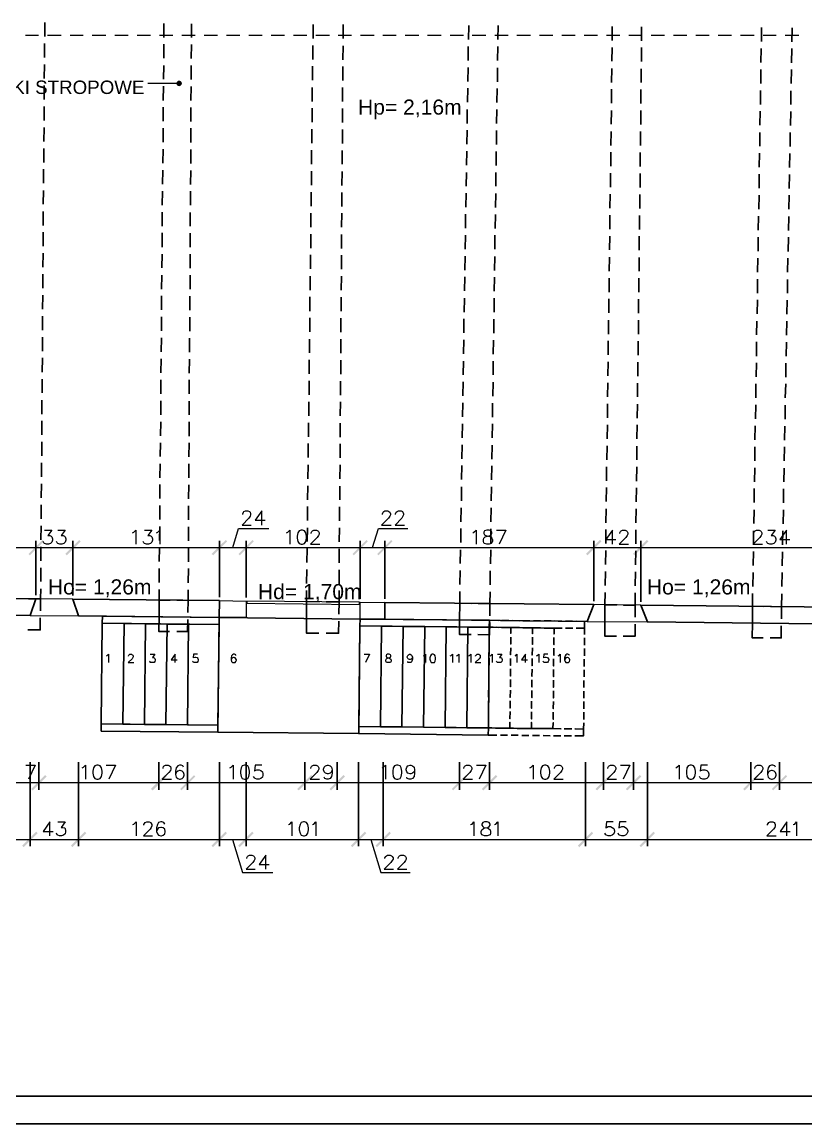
# Model space of a CAD drawing. Header units: millimetres. Extents: x 0 to 673989, y 0 to 383369.
# Drawn here: x 575 to 1277, y 0 to 985 of the extents above; entities that cross this region are included whole.
import ezdxf

# ---------------------------------------------------------------- set-up
doc = ezdxf.new("R2010")
doc.units = ezdxf.units.MM
doc.header["$LTSCALE"] = 500
for name, color, linetype in [('PDF _A_ARA_wyposazenie_opis', 7, 'Continuous'), ('PDF _A_BUD_balkon', 7, 'Continuous'), ('PDF _A_BUD_DESKI NIEWIDOCZNE', 7, 'Continuous'), ('PDF _A_BUD_drzwi', 7, 'Continuous'), ('PDF _A_BUD_slusarka', 7, 'Continuous'), ('PDF _A_BUD_ściany 1', 7, 'Continuous'), ('PDF _A_opis', 7, 'Continuous'), ('PDF _wymiary', 7, 'Continuous'), ('Tekst', 1, 'Continuous')]:
    doc.layers.add(name, color=color, linetype=linetype)
doc.layers.add('tabelka', color=3, linetype='Continuous', lineweight=15)
doc.styles.add('PDF Arial', font='arial.ttf')

msp = doc.modelspace()

# ---------------------------------------------------------------- linework, layer by layer
at = {"layer": 'PDF _A_ARA_wyposazenie_opis', "lineweight": 20}
for points in [[(590.14, 973.27), (578.29, 973.27)], [(610.25, 973.27), (598.19, 973.27)], [(630.15, 973.27), (618.3, 973.27)], [(650.26, 973.27), (638.19, 973.27)], [(670.16, 973.27), (658.3, 973.27)], [(690.27, 973.27), (678.2, 973.27)], [(710.16, 973.27), (698.31, 973.27)], [(730.27, 973.27), (718.21, 973.27)], [(750.17, 973.27), (738.31, 973.27)], [(770.28, 973.27), (758.21, 973.27)], [(790.17, 973.27), (778.32, 973.27)], [(810.28, 973.27), (798.22, 973.27)], [(830.18, 973.27), (818.33, 973.27)], [(850.29, 973.27), (838.22, 973.27)], [(870.19, 973.27), (858.12, 973.27)], [(890.3, 973.27), (878.23, 973.27)], [(910.19, 973.27), (898.13, 973.27)], [(930.3, 973.27), (918.24, 973.27)], [(950.2, 973.27), (938.13, 973.27)], [(970.31, 973.27), (958.24, 973.27)], [(990.21, 973.27), (978.14, 973.27)], [(1010.31, 973.27), (998.25, 973.27)], [(1030.21, 973.27), (1018.15, 973.27)], [(1050.32, 973.27), (1038.26, 973.27)], [(1070.22, 973.27), (1058.15, 973.27)], [(1090.33, 973.27), (1078.26, 973.27)], [(1110.22, 973.27), (1098.16, 973.27)], [(1130.12, 973.27), (1118.27, 973.27)], [(1150.23, 973.27), (1138.16, 973.27)], [(1170.13, 973.27), (1158.27, 973.27)], [(1190.24, 973.27), (1178.17, 973.27)], [(1210.13, 973.27), (1198.28, 973.27)], [(1230.24, 973.27), (1218.18, 973.27)], [(1250.14, 973.27), (1238.29, 973.27)], [(1270.25, 973.27), (1258.18, 973.27)]]:
    msp.add_lwpolyline(points, dxfattribs=at)
at = {"layer": 'PDF _A_BUD_balkon', "lineweight": 25}
for points in [[(647.3, 454.04), (647.08, 447.69), (751.65, 446.63), (751.65, 452.98)], [(666.56, 447.48), (647.08, 447.69), (646.24, 357.73), (665.5, 357.52)], [(685.82, 447.26), (666.56, 447.48), (665.5, 357.52), (684.76, 357.3)], [(705.08, 447.05), (685.82, 447.26), (684.76, 357.3), (704.02, 357.09)], [(724.34, 446.84), (705.08, 447.05), (704.02, 357.09), (723.5, 356.88)], [(751.65, 446.63), (724.34, 446.84), (723.5, 356.88), (750.59, 356.67)], [(877.81, 451.5), (751.65, 452.98), (750.59, 350.32), (876.54, 349.05), (877.6, 445.36)], [(896.86, 445.15), (877.6, 445.36), (876.75, 355.4), (896.01, 355.19)], [(877.81, 451.5), (877.6, 445.36), (993.38, 444.09), (993.59, 450.44)], [(916.33, 444.94), (896.86, 445.15), (896.01, 355.19), (915.27, 354.98)], [(935.59, 444.72), (916.33, 444.94), (915.27, 354.98), (934.54, 354.76)], [(954.86, 444.51), (935.59, 444.72), (934.54, 354.76), (953.8, 354.55)], [(974.12, 444.3), (954.86, 444.51), (953.8, 354.55), (973.27, 354.34)], [(1012.64, 435.41), (1012.64, 429.06)], [(1031.9, 435.2), (1031.9, 428.85)], [(1051.17, 434.99), (1051.17, 428.64)], [(1012.64, 425.89), (1012.43, 419.54)], [(1031.9, 425.67), (1031.69, 419.32)], [(1051.17, 425.46), (1051.17, 419.11)], [(1012.43, 416.36), (1012.43, 410.01)], [(1031.69, 416.15), (1031.69, 409.8)], [(1050.96, 415.94), (1050.96, 409.59)], [(1012.43, 406.84), (1012.22, 400.48)], [(1031.69, 406.62), (1031.48, 400.27)], [(1050.96, 406.41), (1050.96, 400.06)], [(1012.22, 397.31), (1012.22, 390.96)], [(1031.48, 397.1), (1031.48, 390.75)], [(1050.74, 396.89), (1050.74, 390.54)], [(1012.22, 387.78), (1012.01, 381.43)], [(1031.48, 387.57), (1031.48, 381.22)], [(1050.74, 387.36), (1050.74, 381.01)], [(1012.01, 378.26), (1012.01, 371.91)], [(1031.27, 378.05), (1031.27, 371.7)], [(1050.74, 377.84), (1050.53, 371.49)], [(1012.01, 368.73), (1011.8, 362.38)], [(1031.27, 368.52), (1031.27, 362.17)], [(1050.53, 368.31), (1050.53, 361.96)], [(646.24, 357.73), (646.24, 351.38), (750.59, 350.32), (750.59, 356.67)], [(876.75, 355.4), (876.54, 349.05), (992.32, 347.78), (992.53, 354.13)]]:
    msp.add_lwpolyline(points, close=True, dxfattribs=at)
for points in [[(996.77, 444.09), (993.38, 444.09), (974.12, 444.3), (973.27, 354.34), (992.53, 354.13), (993.38, 444.09), (993.38, 438.8)], [(1001.21, 443.88), (993.38, 444.09), (993.59, 450.44), (1001.21, 450.23)], [(1006.29, 443.88), (999.94, 444.09)], [(1004.39, 450.23), (1010.74, 450.23)], [(1010.74, 443.88), (1004.39, 443.88)], [(1016.03, 443.88), (1012.64, 443.88), (1012.64, 438.59), (1012.64, 443.88), (1009.47, 443.88)], [(1013.91, 450.23), (1020.26, 450.02)], [(1020.26, 443.88), (1013.91, 443.88)], [(1025.55, 443.67), (1019.2, 443.88)], [(1023.44, 450.02), (1029.79, 450.02)], [(1029.79, 443.67), (1023.44, 443.67)], [(1035.29, 443.67), (1032.12, 443.67), (1031.9, 438.37), (1032.12, 443.67), (1028.73, 443.67)], [(1032.96, 450.02), (1039.31, 449.8)], [(1039.31, 443.67), (1032.96, 443.67)], [(1044.82, 443.45), (1038.47, 443.67)], [(1042.49, 449.8), (1048.84, 449.8)], [(1048.84, 443.45), (1042.49, 443.45)], [(1058.58, 443.45), (1051.38, 443.45), (1051.38, 438.16), (1051.38, 443.45), (1047.99, 443.45)], [(1052.01, 449.8), (1058.36, 449.59)], [(1058.36, 443.45), (1052.01, 443.45)], [(1061.54, 449.59), (1067.89, 449.59)], [(1071.06, 449.59), (1078.68, 449.38), (1078.68, 443.24), (1071.06, 443.24)], [(993.38, 435.62), (993.38, 429.27)], [(1067.89, 443.24), (1061.54, 443.24)], [(1068.1, 443.24), (1061.75, 443.24)], [(1078.68, 437.74), (1078.68, 443.24), (1078.26, 443.24), (1071.28, 443.24)], [(1078.47, 428.21), (1078.47, 434.56)], [(993.17, 426.1), (993.17, 419.75)], [(1078.47, 418.69), (1078.47, 425.04)], [(993.17, 416.57), (993.17, 410.22)], [(1078.26, 409.16), (1078.26, 415.51)], [(992.96, 407.05), (992.96, 400.7)], [(1078.26, 399.85), (1078.26, 406.2)], [(992.96, 397.52), (992.96, 391.17)], [(1078.05, 390.32), (1078.05, 396.67)], [(992.75, 388), (992.75, 381.65)], [(1078.05, 380.8), (1078.05, 387.15)], [(992.75, 378.47), (992.75, 372.12)], [(1077.84, 371.27), (1077.84, 377.62)], [(992.75, 368.95), (992.53, 362.6)], [(1077.84, 361.75), (1077.84, 368.1)], [(992.53, 359.42), (992.53, 354.13), (995.71, 354.13)], [(1008.41, 353.92), (1011.8, 353.92), (1011.8, 359.21), (1011.8, 353.92), (1015.18, 353.92)], [(1027.88, 353.71), (1031.06, 353.71), (1031.06, 359), (1031.06, 353.71), (1034.44, 353.71)], [(1047.15, 353.49), (1050.32, 353.49), (1050.53, 358.79), (1050.32, 353.49), (1057.73, 353.28)], [(1070.43, 353.28), (1077.63, 353.07), (1077.84, 358.57)], [(1000.15, 347.78), (992.32, 347.78), (992.53, 354.13), (1000.15, 353.92)], [(998.88, 353.92), (1005.23, 353.92)], [(1003.33, 353.92), (1009.68, 353.92)], [(1009.68, 347.57), (1003.33, 347.57)], [(1012.85, 353.92), (1019.2, 353.71)], [(1019.2, 347.57), (1012.85, 347.57)], [(1018.36, 353.71), (1024.71, 353.71)], [(1022.38, 353.71), (1028.73, 353.71)], [(1028.73, 347.36), (1022.38, 347.36)], [(1031.9, 353.71), (1038.26, 353.49)], [(1038.26, 347.36), (1031.9, 347.36)], [(1037.62, 353.49), (1043.97, 353.49)], [(1041.43, 353.49), (1047.78, 353.49)], [(1047.78, 347.14), (1041.43, 347.36)], [(1050.96, 353.49), (1057.31, 353.28)], [(1057.31, 347.14), (1050.96, 347.14)], [(1060.48, 353.28), (1066.83, 353.28)], [(1066.83, 346.93), (1060.48, 347.14)], [(1060.9, 353.28), (1067.25, 353.28)], [(1070.01, 353.28), (1077.63, 353.07), (1077.63, 346.93), (1070.01, 346.93)]]:
    msp.add_lwpolyline(points, dxfattribs=at)
at = {"layer": 'PDF _A_BUD_DESKI NIEWIDOCZNE', "lineweight": 25}
for points in [[(595.65, 972.42), (595.65, 984.91)], [(702.33, 984.07), (702.33, 971.58)], [(726.88, 971.37), (726.88, 983.86)], [(835.68, 983.22), (835.68, 970.73)], [(862.57, 970.52), (862.57, 983.01)], [(974.96, 982.16), (974.75, 969.67)], [(1001, 969.67), (1001.21, 982.16)], [(1103.45, 981.32), (1103.24, 968.83)], [(1129.7, 968.61), (1129.7, 981.1)], [(1237.02, 980.47), (1236.8, 967.98)], [(1264.11, 967.77), (1264.32, 980.26)], [(595.44, 953.59), (595.44, 966.07)], [(702.12, 965.44), (702.12, 952.95)], [(726.67, 952.74), (726.88, 965.23)], [(835.47, 964.38), (835.47, 951.89)], [(862.35, 951.68), (862.57, 964.17)], [(974.54, 963.53), (974.54, 951.05)], [(1000.79, 950.83), (1001, 963.32)], [(1103.24, 962.69), (1103.03, 950.2)], [(1129.49, 949.99), (1129.49, 962.48)], [(1236.59, 961.63), (1236.38, 949.14)], [(1263.69, 948.93), (1264.11, 961.63)], [(595.22, 934.75), (595.44, 947.24)], [(702.12, 946.6), (701.91, 934.11)], [(726.67, 933.9), (726.67, 946.39)], [(835.26, 945.75), (835.26, 933.27)], [(862.35, 933.05), (862.35, 945.54)], [(974.33, 944.7), (974.12, 932.21)], [(1000.58, 932), (1000.58, 944.48)], [(1103.03, 943.85), (1102.82, 931.36)], [(1129.27, 931.15), (1129.27, 943.64)], [(1236.38, 943), (1236.17, 930.51)], [(1263.47, 930.3), (1263.69, 942.79)], [(595.22, 916.12), (595.22, 928.61)], [(701.91, 927.97), (701.7, 915.27)], [(726.46, 915.27), (726.67, 927.76)], [(835.05, 926.92), (835.05, 914.43)], [(862.14, 914.21), (862.14, 926.7)], [(974.12, 926.07), (973.91, 913.58)], [(1000.15, 913.37), (1000.37, 925.86)], [(1102.82, 925.22), (1102.6, 912.73)], [(1129.06, 912.52), (1129.06, 925.01)], [(1235.96, 924.16), (1235.96, 911.67)], [(1263.05, 911.46), (1263.26, 923.95)], [(595.01, 897.28), (595.01, 909.77)], [(701.7, 909.13), (701.7, 896.65)], [(726.46, 896.43), (726.46, 908.92)], [(834.84, 908.29), (834.84, 895.8)], [(861.93, 895.59), (862.14, 908.08)], [(973.69, 907.23), (973.48, 894.74)], [(999.94, 894.53), (1000.15, 907.02)], [(1102.6, 906.38), (1102.39, 893.89)], [(1128.85, 893.68), (1128.85, 906.17)], [(1235.75, 905.54), (1235.53, 893.05)], [(1262.84, 892.84), (1263.05, 905.32)], [(594.8, 878.65), (595.01, 891.14)], [(701.48, 890.3), (701.48, 877.81)], [(726.25, 877.6), (726.46, 890.3)], [(834.63, 889.45), (834.63, 876.96)], [(861.93, 876.75), (861.93, 889.24)], [(973.48, 888.6), (973.27, 876.11)], [(999.73, 875.9), (999.94, 888.39)], [(1102.39, 887.54), (1102.18, 875.06)], [(1128.64, 875.06), (1128.64, 887.54)], [(1235.53, 886.7), (1235.32, 874.21)], [(1262.42, 874), (1262.63, 886.49)], [(594.8, 859.81), (594.8, 872.3)], [(701.48, 871.67), (701.27, 859.18)], [(726.25, 858.97), (726.25, 871.46)], [(834.41, 870.82), (834.41, 858.12)], [(861.72, 858.12), (861.72, 870.61)], [(973.27, 869.76), (973.06, 857.27)], [(999.52, 857.06), (999.52, 869.55)], [(1101.97, 868.92), (1101.97, 856.43)], [(1128.43, 856.22), (1128.43, 868.71)], [(1235.11, 868.07), (1234.9, 855.58)], [(1261.99, 855.37), (1262.2, 867.86)], [(594.59, 841.19), (594.59, 853.68)], [(701.27, 852.83), (701.06, 840.34)], [(726.04, 840.13), (726.25, 852.62)], [(834.2, 851.98), (834.2, 839.49)], [(861.51, 839.28), (861.72, 851.77)], [(972.85, 850.92), (972.64, 838.44)], [(999.1, 838.44), (999.31, 850.92)], [(1101.76, 850.08), (1101.76, 837.59)], [(1128.22, 837.38), (1128.22, 849.87)], [(1234.9, 849.23), (1234.69, 836.74)], [(1261.78, 836.53), (1261.99, 849.02)], [(594.38, 822.35), (594.59, 834.84)], [(701.06, 834.2), (700.85, 821.71)], [(726.04, 821.5), (726.04, 833.99)], [(833.99, 833.14), (833.99, 820.66)], [(861.51, 820.44), (861.51, 832.93)], [(972.64, 832.3), (972.42, 819.81)], [(998.88, 819.6), (999.1, 832.09)], [(1101.55, 831.45), (1101.33, 818.96)], [(1128, 818.75), (1128, 831.24)], [(1234.69, 830.39), (1234.48, 817.9)], [(1261.36, 817.9), (1261.57, 830.39)], [(594.38, 803.51), (594.38, 816)], [(700.85, 815.36), (700.85, 802.87)], [(725.83, 802.66), (725.83, 815.15)], [(833.78, 814.52), (833.78, 802.03)], [(861.3, 801.82), (861.51, 814.31)], [(972.21, 813.46), (972, 800.97)], [(998.67, 800.76), (998.88, 813.25)], [(1101.33, 812.61), (1101.12, 800.12)], [(1127.79, 799.91), (1127.79, 812.4)], [(1234.26, 811.77), (1234.05, 799.28)], [(1260.93, 799.06), (1261.36, 811.55)], [(594.17, 784.88), (594.38, 797.37)], [(700.64, 796.74), (700.64, 784.04)], [(725.83, 784.04), (725.83, 796.52)], [(833.57, 795.68), (833.57, 783.19)], [(861.08, 782.98), (861.3, 795.47)], [(972, 794.83), (971.79, 782.34)], [(998.46, 782.13), (998.46, 794.62)], [(1101.12, 793.98), (1100.91, 781.5)], [(1127.58, 781.28), (1127.58, 793.77)], [(1234.05, 792.93), (1233.84, 780.44)], [(1260.72, 780.23), (1260.93, 792.93)], [(593.95, 766.04), (594.17, 778.53)], [(700.64, 777.9), (700.43, 765.41)], [(725.61, 765.2), (725.61, 777.69)], [(833.36, 777.05), (833.36, 764.56)], [(861.08, 764.35), (861.08, 776.84)], [(971.79, 775.99), (971.58, 763.5)], [(998.04, 763.29), (998.25, 775.78)], [(1100.91, 775.15), (1100.7, 762.66)], [(1127.37, 762.45), (1127.37, 774.93)], [(1233.63, 774.3), (1233.42, 761.81)], [(1260.3, 761.6), (1260.51, 774.09)], [(593.95, 747.42), (593.95, 759.91)], [(700.43, 759.06), (700.21, 746.57)], [(725.61, 746.36), (725.61, 759.06)], [(833.14, 758.21), (833.14, 745.72)], [(860.87, 745.51), (861.08, 758)], [(971.37, 757.37), (971.15, 744.88)], [(997.83, 744.66), (998.04, 757.15)], [(1100.7, 756.31), (1100.49, 743.82)], [(1127.16, 743.82), (1127.16, 756.31)], [(1233.42, 755.46), (1233.21, 742.97)], [(1260.09, 742.76), (1260.3, 755.25)], [(593.74, 728.58), (593.95, 741.07)], [(700.21, 740.43), (700.21, 727.94)], [(725.4, 727.73), (725.4, 740.22)], [(832.93, 739.58), (832.93, 726.88)], [(860.87, 726.88), (860.87, 739.37)], [(971.15, 738.53), (970.94, 726.04)], [(997.61, 725.83), (997.83, 738.31)], [(1100.28, 737.68), (1100.28, 725.19)], [(1126.95, 724.98), (1126.95, 737.47)], [(1233.21, 736.83), (1232.99, 724.34)], [(1259.66, 724.13), (1259.88, 736.62)], [(593.74, 709.95), (593.74, 722.44)], [(700, 721.59), (700, 709.1)], [(725.4, 708.89), (725.4, 721.38)], [(832.72, 720.75), (832.72, 708.26)], [(860.66, 708.05), (860.66, 720.53)], [(970.73, 719.9), (970.73, 707.41)], [(997.4, 707.2), (997.4, 719.69)], [(1100.06, 718.84), (1100.06, 706.35)], [(1126.73, 706.14), (1126.73, 718.63)], [(1232.78, 717.99), (1232.57, 705.51)], [(1259.24, 705.29), (1259.45, 717.78)], [(593.53, 691.11), (593.53, 703.6)], [(700, 702.97), (699.79, 690.48)], [(725.19, 690.27), (725.19, 702.75)], [(832.51, 701.91), (832.51, 689.42)], [(860.45, 689.21), (860.66, 701.7)], [(970.52, 701.06), (970.31, 688.57)], [(996.98, 688.36), (997.19, 700.85)], [(1099.85, 700.21), (1099.64, 687.72)], [(1126.52, 687.51), (1126.52, 700)], [(1232.57, 699.37), (1232.36, 686.67)], [(1259.03, 686.67), (1259.24, 699.16)], [(593.32, 672.27), (593.53, 684.97)], [(699.79, 684.13), (699.58, 671.64)], [(724.98, 671.43), (725.19, 683.91)], [(832.3, 683.28), (832.3, 670.79)], [(860.45, 670.58), (860.45, 683.07)], [(970.31, 682.22), (970.1, 669.73)], [(996.77, 669.73), (996.98, 682.22)], [(1099.64, 681.37), (1099.43, 668.89)], [(1126.31, 668.67), (1126.31, 681.16)], [(1232.36, 680.53), (1232.15, 668.04)], [(1258.61, 667.83), (1258.82, 680.32)], [(593.32, 653.65), (593.32, 666.13)], [(699.58, 665.5), (699.58, 652.8)], [(724.98, 652.8), (724.98, 665.29)], [(832.09, 664.44), (832.09, 651.95)], [(860.24, 651.74), (860.24, 664.23)], [(969.88, 663.59), (969.67, 651.11)], [(996.56, 650.89), (996.77, 663.38)], [(1099.43, 662.75), (1099.22, 650.26)], [(1125.89, 650.05), (1126.1, 662.54)], [(1231.94, 661.69), (1231.72, 649.2)], [(1258.18, 649.2), (1258.61, 661.69)], [(593.11, 634.81), (593.11, 647.3)], [(699.37, 646.66), (699.37, 634.17)], [(724.77, 633.96), (724.98, 646.45)], [(831.87, 645.81), (831.87, 633.33)], [(860.03, 633.11), (860.24, 645.6)], [(969.67, 644.76), (969.46, 632.27)], [(996.13, 632.05), (996.34, 644.54)], [(1099.22, 643.91), (1099.01, 631.42)], [(1125.68, 631.21), (1125.89, 643.7)], [(1231.72, 643.06), (1231.51, 630.57)], [(1257.97, 630.36), (1258.18, 642.85)], [(592.9, 616.18), (593.11, 628.67)], [(699.37, 627.82), (699.16, 615.33)], [(724.77, 615.12), (724.77, 627.82)], [(831.66, 626.97), (831.66, 614.49)], [(860.03, 614.27), (860.03, 626.76)], [(969.46, 626.13), (969.25, 613.64)], [(995.92, 613.43), (996.13, 625.92)], [(1099.01, 625.28), (1098.79, 612.58)], [(1125.46, 612.58), (1125.68, 625.07)], [(1231.3, 624.22), (1231.09, 611.73)], [(1257.55, 611.52), (1257.76, 624.01)], [(592.9, 597.34), (592.9, 609.83)], [(699.16, 609.19), (698.94, 596.71)], [(724.56, 596.49), (724.77, 608.98)], [(831.45, 608.35), (831.45, 595.86)], [(859.81, 595.65), (859.81, 608.14)], [(969.04, 607.29), (968.83, 594.8)], [(995.71, 594.59), (995.92, 607.08)], [(1098.79, 606.44), (1098.58, 593.95)], [(1125.25, 593.74), (1125.46, 606.23)], [(1231.09, 605.6), (1230.88, 593.11)], [(1257.34, 592.9), (1257.55, 605.38)], [(592.68, 578.71), (592.68, 591.2)], [(698.94, 590.36), (698.73, 577.87)], [(724.56, 577.66), (724.56, 590.14)], [(831.24, 589.51), (831.03, 577.02)], [(859.6, 576.81), (859.81, 589.3)], [(968.83, 588.66), (968.61, 576.17)], [(995.5, 575.96), (995.71, 588.45)], [(1098.37, 587.6), (1098.37, 575.11)], [(1125.04, 574.9), (1125.25, 587.6)], [(1230.88, 586.76), (1230.67, 574.27)], [(1256.91, 574.06), (1257.12, 586.55)], [(592.47, 559.87), (592.68, 572.36)], [(698.73, 571.73), (698.73, 559.24)], [(724.34, 559.03), (724.56, 571.52)], [(831.03, 570.67), (830.82, 558.18)], [(859.6, 557.97), (859.6, 570.46)], [(968.4, 569.82), (968.4, 557.33)], [(995.07, 557.12), (995.29, 569.61)], [(1098.16, 568.98), (1097.95, 556.49)], [(1124.83, 556.28), (1125.04, 568.76)], [(1230.45, 568.13), (1230.24, 555.64)], [(1256.49, 555.43), (1256.7, 567.92)], [(592.47, 541.04), (592.47, 553.74)], [(698.52, 552.89), (698.52, 540.4)], [(724.34, 540.19), (724.34, 552.68)], [(830.82, 552.04), (830.6, 539.55)], [(859.39, 539.34), (859.39, 551.83)], [(968.19, 550.98), (967.98, 538.5)], [(994.86, 538.5), (995.07, 550.98)], [(1097.95, 550.14), (1097.74, 537.65)], [(1124.62, 537.44), (1124.83, 549.93)], [(1230.24, 549.29), (1230.03, 536.8)], [(1256.28, 536.59), (1256.49, 549.08)], [(592.26, 522.41), (592.47, 534.9)], [(698.52, 534.26), (698.31, 521.77)], [(724.13, 521.56), (724.34, 534.05)], [(830.6, 533.2), (830.39, 520.72)], [(859.18, 520.5), (859.39, 532.99)], [(967.98, 532.36), (967.77, 519.87)], [(994.65, 519.66), (994.86, 532.15)], [(1097.74, 531.51), (1097.52, 519.02)], [(1124.41, 518.81), (1124.62, 531.3)], [(1229.82, 530.45), (1229.82, 517.96)], [(1255.85, 517.96), (1256.07, 530.45)], [(592.05, 503.57), (592.26, 516.06)], [(698.31, 515.42), (698.1, 502.93)], [(724.13, 502.72), (724.13, 515.21)], [(830.39, 514.58), (830.18, 502.09)], [(859.18, 501.88), (859.18, 514.36)], [(967.56, 513.52), (967.34, 501.03)], [(994.44, 500.82), (994.65, 513.31)], [(1097.52, 512.67), (1097.31, 500.18)], [(1124.19, 499.97), (1124.41, 512.46)], [(1229.61, 511.82), (1229.4, 499.34)], [(1255.43, 499.12), (1255.85, 511.61)], [(592.05, 484.94), (592.05, 497.43)], [(698.1, 496.58), (698.1, 484.1)], [(723.92, 483.88), (724.13, 496.58)], [(830.18, 495.74), (829.97, 483.25)], [(858.97, 483.04), (859.18, 495.53)], [(967.34, 494.89), (967.13, 482.4)], [(994.02, 482.19), (994.23, 494.68)], [(1097.31, 494.04), (1097.1, 481.56)], [(1123.98, 481.34), (1124.19, 493.83)], [(1229.4, 492.99), (1229.18, 480.5)], [(1255.22, 480.5), (1255.43, 492.99)], [(591.84, 458.69), (591.84, 469.7), (581.04, 469.7), (591.84, 469.7), (592.05, 478.59)], [(697.89, 477.96), (697.89, 468.43), (707.83, 468.43), (697.89, 468.43), (697.89, 453.61), (697.67, 440.49), (707.41, 440.49)], [(723.71, 457.42), (723.92, 468.22), (713.97, 468.43), (723.92, 468.22), (723.92, 477.75)], [(829.97, 477.11), (829.97, 467.16), (841.19, 466.95), (829.97, 467.16), (829.76, 452.13), (829.76, 439.01), (840.98, 439.01)], [(858.76, 455.94), (858.97, 466.74), (847.54, 466.95), (858.97, 466.74), (858.97, 476.9)], [(967.13, 476.05), (966.92, 465.68), (977.29, 465.47), (966.92, 465.68), (966.71, 450.65), (966.71, 437.74), (977.08, 437.53)], [(993.8, 454.46), (993.8, 465.26), (983.43, 465.47), (993.8, 465.26), (994.02, 475.84)], [(1097.1, 475.21), (1096.89, 464.2), (1107.26, 464.2), (1096.89, 464.2), (1096.68, 449.17), (1096.68, 436.26), (1107.05, 436.05)], [(1123.77, 453.19), (1123.77, 463.99), (1113.4, 463.99), (1123.77, 463.99), (1123.98, 474.99)], [(1228.97, 474.36), (1228.76, 462.93), (1238.71, 462.72), (1228.76, 462.93), (1228.76, 447.9), (1228.55, 434.78), (1238.5, 434.78)], [(1254.8, 451.71), (1254.8, 462.51), (1245.06, 462.72), (1254.8, 462.51), (1255.01, 474.15)], [(580.62, 441.76), (591.63, 441.76), (591.63, 452.56)], [(713.76, 440.28), (723.5, 440.28), (723.71, 451.07)], [(847.33, 439.01), (858.54, 438.8), (858.76, 449.59)], [(983.22, 437.53), (993.59, 437.32), (993.8, 448.32)], [(1113.19, 436.05), (1123.77, 436.05), (1123.77, 446.84)], [(1244.64, 434.78), (1254.58, 434.56), (1254.58, 445.36)]]:
    msp.add_lwpolyline(points, dxfattribs=at)
at = {"layer": 'PDF _A_BUD_drzwi', "lineweight": 20}
for points in [[(751.86, 468.01), (775.78, 467.59), (775.78, 452.77), (751.65, 452.98)], [(776.42, 465.68), (877.38, 464.62), (877.38, 466.53), (776.42, 467.59)], [(877.81, 466.53), (899.82, 466.32), (899.82, 451.29), (877.81, 451.5)]]:
    msp.add_lwpolyline(points, close=True, dxfattribs=at)
at = {"layer": 'PDF _A_BUD_slusarka', "lineweight": 20}
for points in [[(587.82, 469.7), (582.52, 454.67), (625.92, 454.25), (620.84, 469.28)], [(1086.94, 464.41), (1080.8, 449.38), (1134.78, 448.96), (1128.85, 463.99)]]:
    msp.add_lwpolyline(points, close=True, dxfattribs=at)
at = {"layer": 'PDF _A_BUD_ściany 1', "lineweight": 30}
for points in [[(1364.44, 446.42), (1362.54, 446.42), (1134.78, 448.96), (1128.85, 463.99), (1362.75, 461.45), (1376.08, 1185.16), (469.07, 1187.91), (463.14, 832.93), (448.32, 847.96), (454.46, 1202.94), (456.37, 1202.94)], [(443.45, 456.15), (441.55, 456.15), (447.48, 796.52), (462.72, 810.92), (456.79, 471.18), (587.82, 469.7), (582.52, 454.67), (456.58, 456.15), (454.67, 456.15)]]:
    msp.add_lwpolyline(points, dxfattribs=at)
for points in [[(620.84, 469.28), (625.92, 454.25), (751.65, 452.98), (751.86, 468.01)], [(899.82, 466.32), (899.82, 451.29), (1080.8, 449.38), (1086.94, 464.41)]]:
    msp.add_lwpolyline(points, close=True, dxfattribs=at)
at = {"layer": 'PDF _A_opis', "lineweight": 9}
msp.add_lwpolyline([(713.34, 930.51), (710.8, 930.51), (701.91, 930.51), (687.94, 930.51)], dxfattribs=at)
at = {"layer": 'PDF _A_opis', "lineweight": 25, "transparency": 33554559}
for points in [[(715.88, 930.51), (713.76, 931.78), (713.34, 930.51)], [(713.34, 930.51), (713.76, 929.24), (715.88, 930.51)], [(714.61, 932.63), (715.88, 930.51), (713.76, 931.78)], [(713.76, 929.24), (715.88, 930.51), (714.61, 928.4)], [(715.88, 933.05), (714.61, 932.63), (715.88, 930.51)], [(715.88, 930.51), (714.61, 928.4), (715.88, 927.97)], [(715.88, 930.51), (717.15, 932.63), (715.88, 933.05)], [(717.99, 931.78), (715.88, 930.51), (717.15, 932.63)], [(718.42, 930.51), (717.99, 931.78), (715.88, 930.51)], [(715.88, 927.97), (717.15, 928.4), (715.88, 930.51)], [(717.15, 928.4), (715.88, 930.51), (717.99, 929.24)], [(715.88, 930.51), (717.99, 929.24), (718.42, 930.51)]]:
    msp.add_solid(points, dxfattribs=at)
at = {"layer": 'PDF _wymiary', "lineweight": 18}
for points in [[(772.82, 545.06), (772.82, 545.69), (773.45, 546.96), (773.88, 547.6), (775.15, 548.23), (777.47, 548.23), (778.74, 547.6), (779.38, 546.96), (779.8, 545.69), (779.8, 544.63), (779.38, 543.36), (778.11, 541.67), (772.18, 535.53), (780.44, 535.53)], [(789.96, 535.53), (789.96, 548.23), (784.04, 539.77), (792.93, 539.77)], [(897.7, 545.06), (897.7, 545.69), (898.34, 546.96), (898.97, 547.6), (900.03, 548.23), (902.57, 548.23), (903.63, 547.6), (904.27, 546.96), (904.9, 545.69), (904.9, 544.63), (904.27, 543.36), (903.21, 541.67), (897.07, 535.53), (905.54, 535.53)], [(909.56, 545.06), (909.56, 545.69), (910.19, 546.96), (910.83, 547.6), (912.1, 548.23), (914.43, 548.23), (915.7, 547.6), (916.12, 546.96), (916.75, 545.69), (916.75, 544.63), (916.12, 543.36), (915.06, 541.67), (909.13, 535.53), (917.39, 535.53)], [(763.93, 515.42), (769.01, 532.57), (796.1, 532.57)], [(888.81, 515.42), (894.11, 532.57), (920.57, 532.57)], [(595.44, 530.88), (602, 530.88), (598.4, 526.22), (600.3, 526.22), (601.36, 525.58), (602, 524.95), (602.63, 523.26), (602.63, 521.99), (602, 520.29), (600.73, 519.02), (599.03, 518.39), (597.34, 518.39), (595.44, 519.02), (594.8, 519.66), (594.38, 520.93)], [(607.29, 530.88), (613.85, 530.88), (610.25, 526.22), (612.16, 526.22), (613.22, 525.58), (613.85, 524.95), (614.49, 523.26), (614.49, 521.99), (613.85, 520.29), (612.79, 519.02), (610.89, 518.39), (609.19, 518.39), (607.29, 519.02), (606.87, 519.66), (606.23, 520.93)], [(674.18, 528.55), (675.45, 529.18), (677.14, 530.88), (677.14, 518.39)], [(684.97, 530.88), (691.54, 530.88), (687.94, 526.22), (689.63, 526.22), (690.9, 525.58), (691.54, 524.95), (691.96, 523.26), (691.96, 521.99), (691.54, 520.29), (690.27, 519.02), (688.57, 518.39), (686.67, 518.39), (684.97, 519.02), (684.34, 519.66), (683.7, 520.93)], [(695.56, 528.55), (696.83, 529.18), (698.52, 530.88), (698.52, 518.39)], [(811.98, 528.55), (813.25, 529.18), (814.94, 530.88), (814.94, 518.39)], [(833.99, 527.91), (833.99, 528.55), (834.63, 529.82), (835.26, 530.45), (836.32, 530.88), (838.86, 530.88), (839.92, 530.45), (840.55, 529.82), (841.19, 528.55), (841.19, 527.28), (840.55, 526.22), (839.28, 524.31), (833.36, 518.39), (841.82, 518.39)], [(978.56, 528.55), (979.62, 529.18), (981.53, 530.88), (981.53, 518.39)], [(999.94, 530.88), (1008.2, 530.88), (1002.27, 518.39)], [(1103.66, 518.39), (1103.66, 530.88), (1097.74, 522.62), (1106.63, 522.62)], [(1110.22, 527.91), (1110.22, 528.55), (1110.86, 529.82), (1111.49, 530.45), (1112.55, 530.88), (1115.09, 530.88), (1116.15, 530.45), (1116.79, 529.82), (1117.42, 528.55), (1117.42, 527.28), (1116.79, 526.22), (1115.52, 524.31), (1109.59, 518.39), (1118.06, 518.39)], [(1230.03, 527.91), (1230.03, 528.55), (1230.67, 529.82), (1231.3, 530.45), (1232.57, 530.88), (1234.9, 530.88), (1235.96, 530.45), (1236.59, 529.82), (1237.23, 528.55), (1237.23, 527.28), (1236.59, 526.22), (1235.53, 524.31), (1229.4, 518.39), (1237.86, 518.39)], [(1242.52, 530.88), (1249.08, 530.88), (1245.48, 526.22), (1247.39, 526.22), (1248.45, 525.58), (1249.08, 524.95), (1249.72, 523.26), (1249.72, 521.99), (1249.08, 520.29), (1248.02, 519.02), (1246.12, 518.39), (1244.42, 518.39), (1242.52, 519.02), (1241.88, 519.66), (1241.46, 520.93)], [(1259.24, 518.39), (1259.24, 530.88), (1253.31, 522.62), (1262.2, 522.62)], [(456.79, 515.42), (587.82, 515.42), (620.84, 515.42), (751.86, 515.42), (775.78, 515.42), (877.81, 515.42), (899.82, 515.42), (1086.94, 515.42), (1128.85, 515.42), (1362.75, 515.42)], [(650.89, 418.48), (651.53, 418.9), (652.59, 419.96), (652.59, 412.55)], [(670.58, 418.27), (670.58, 418.48), (670.79, 419.32), (671.21, 419.54), (671.85, 419.96), (673.33, 419.96), (673.97, 419.54), (674.39, 419.32), (674.81, 418.48), (674.81, 417.84), (674.39, 417.21), (673.75, 415.94), (670.16, 412.55), (675.24, 412.55)], [(690.05, 419.96), (694.08, 419.96), (691.96, 417.21), (693.02, 417.21), (693.65, 416.78), (694.08, 416.36), (694.5, 415.3), (694.5, 414.67), (694.08, 413.61), (693.44, 412.76), (692.38, 412.55), (691.32, 412.55), (690.05, 412.76), (689.84, 413.19), (689.42, 413.82)], [(712.28, 412.55), (712.28, 419.96), (708.68, 414.88), (714.18, 414.88)], [(732.39, 419.96), (728.79, 419.96), (728.37, 416.78), (728.79, 417.21), (729.85, 417.42), (730.91, 417.42), (731.96, 417.21), (732.6, 416.36), (733.02, 415.3), (733.02, 414.67), (732.6, 413.61), (731.96, 412.76), (730.91, 412.55), (729.85, 412.55), (728.79, 412.76), (728.37, 413.19), (727.94, 413.82)], [(766.68, 418.9), (766.47, 419.54), (765.41, 419.96), (764.56, 419.96), (763.5, 419.54), (762.87, 418.48), (762.45, 416.78), (762.45, 414.88), (762.87, 413.61), (763.5, 412.76), (764.56, 412.55), (764.99, 412.55), (766.04, 412.76), (766.68, 413.61), (767.1, 414.67), (767.1, 414.88), (766.68, 415.94), (766.04, 416.78), (764.99, 417.21), (764.56, 417.21), (763.5, 416.78), (762.87, 415.94), (762.45, 414.88)], [(881.41, 419.96), (886.27, 419.96), (882.68, 412.55)], [(924.59, 417.42), (924.16, 416.36), (923.53, 415.73), (922.47, 415.3), (922.05, 415.3), (920.99, 415.73), (920.35, 416.36), (919.93, 417.42), (919.93, 417.84), (920.35, 418.9), (920.99, 419.54), (922.05, 419.96), (922.47, 419.96), (923.53, 419.54), (924.16, 418.9), (924.59, 417.42), (924.59, 415.73), (924.16, 413.82), (923.53, 412.76), (922.47, 412.55), (921.62, 412.55), (920.57, 412.76), (920.35, 413.61)], [(934.54, 418.48), (935.38, 418.9), (936.44, 419.96), (936.44, 412.55)], [(958.45, 418.48), (959.3, 418.9), (960.36, 419.96), (960.36, 412.55)], [(964.17, 418.48), (965.02, 418.9), (966.07, 419.96), (966.07, 412.55)], [(974.96, 418.48), (975.81, 418.9), (976.87, 419.96), (976.87, 412.55)], [(981.1, 418.27), (981.1, 418.48), (981.53, 419.32), (981.95, 419.54), (982.59, 419.96), (984.07, 419.96), (984.7, 419.54), (985.13, 419.32), (985.34, 418.48), (985.34, 417.84), (985.13, 417.21), (984.28, 415.94), (980.68, 412.55), (985.76, 412.55)], [(994.23, 418.48), (994.86, 418.9), (995.92, 419.96), (995.92, 412.55)], [(1000.58, 419.96), (1004.6, 419.96), (1002.48, 417.21), (1003.54, 417.21), (1004.18, 416.78), (1004.6, 416.36), (1004.81, 415.3), (1004.81, 414.67), (1004.6, 413.61), (1003.75, 412.76), (1002.69, 412.55), (1001.64, 412.55), (1000.58, 412.76), (1000.15, 413.19), (999.94, 413.82)], [(1016.45, 418.48), (1017.09, 418.9), (1018.15, 419.96), (1018.15, 412.55)], [(1025.77, 412.55), (1025.77, 419.96), (1022.17, 414.88), (1027.46, 414.88)], [(1035.72, 418.48), (1036.35, 418.9), (1037.62, 419.96), (1037.62, 412.55)], [(1045.66, 419.96), (1042.07, 419.96), (1041.85, 416.78), (1042.07, 417.21), (1043.34, 417.42), (1044.39, 417.42), (1045.45, 417.21), (1046.09, 416.36), (1046.51, 415.3), (1046.51, 414.67), (1046.09, 413.61), (1045.45, 412.76), (1044.39, 412.55), (1043.34, 412.55), (1042.07, 412.76), (1041.85, 413.19), (1041.43, 413.82)], [(1054.98, 418.48), (1055.82, 418.9), (1056.88, 419.96), (1056.88, 412.55)], [(1065.14, 418.9), (1064.71, 419.54), (1063.66, 419.96), (1062.81, 419.96), (1061.75, 419.54), (1061.12, 418.48), (1060.69, 416.78), (1060.69, 414.88), (1061.12, 413.61), (1061.75, 412.76), (1062.81, 412.55), (1063.23, 412.55), (1064.29, 412.76), (1065.14, 413.61), (1065.35, 414.67), (1065.35, 414.88), (1065.14, 415.94), (1064.29, 416.78), (1063.23, 417.21), (1062.81, 417.21), (1061.75, 416.78), (1061.12, 415.94), (1060.69, 414.88)], [(578.71, 320.9), (587.18, 320.9), (581.04, 308.41)], [(629.09, 318.36), (630.36, 318.99), (632.05, 320.9), (632.05, 308.41)], [(650.68, 320.9), (658.94, 320.9), (653.01, 308.41)], [(701.48, 317.93), (701.48, 318.36), (701.91, 319.63), (702.54, 320.26), (703.81, 320.9), (706.14, 320.9), (707.41, 320.26), (708.05, 319.63), (708.47, 318.36), (708.47, 317.3), (708.05, 316.03), (706.78, 314.33), (700.85, 308.41), (709.1, 308.41)], [(719.9, 318.99), (719.26, 320.26), (717.57, 320.9), (716.3, 320.9), (714.61, 320.26), (713.34, 318.36), (712.7, 315.39), (712.7, 312.43), (713.34, 310.1), (714.61, 308.83), (716.3, 308.41), (716.94, 308.41), (718.63, 308.83), (719.9, 310.1), (720.53, 311.79), (720.53, 312.43), (719.9, 314.33), (718.63, 315.39), (716.94, 316.03), (716.3, 316.03), (714.61, 315.39), (713.34, 314.33), (712.7, 312.43)], [(761.18, 318.36), (762.45, 318.99), (764.14, 320.9), (764.14, 308.41)], [(789.75, 320.9), (783.82, 320.9), (783.19, 315.39), (783.82, 316.03), (785.52, 316.66), (787.42, 316.66), (789.12, 316.03), (790.39, 314.97), (790.81, 313.06), (790.81, 311.79), (790.39, 310.1), (789.12, 308.83), (787.42, 308.41), (785.52, 308.41), (783.82, 308.83), (783.19, 309.47), (782.55, 310.74)], [(833.78, 317.93), (833.78, 318.36), (834.2, 319.63), (834.84, 320.26), (836.11, 320.9), (838.44, 320.9), (839.71, 320.26), (840.34, 319.63), (840.76, 318.36), (840.76, 317.3), (840.34, 316.03), (839.07, 314.33), (833.14, 308.41), (841.4, 308.41)], [(852.83, 316.66), (852.19, 314.97), (850.92, 313.7), (849.23, 313.06), (848.6, 313.06), (846.69, 313.7), (845.63, 314.97), (845, 316.66), (845, 317.3), (845.63, 318.99), (846.69, 320.26), (848.6, 320.9), (849.23, 320.9), (850.92, 320.26), (852.19, 318.99), (852.83, 316.66), (852.83, 313.7), (852.19, 310.74), (850.92, 308.83), (849.23, 308.41), (847.96, 308.41), (846.27, 308.83), (845.63, 310.1)], [(897.49, 318.36), (898.55, 318.99), (900.46, 320.9), (900.46, 308.41)], [(926.49, 316.66), (926.07, 314.97), (924.8, 313.7), (923.11, 313.06), (922.47, 313.06), (920.57, 313.7), (919.51, 314.97), (918.87, 316.66), (918.87, 317.3), (919.51, 318.99), (920.57, 320.26), (922.47, 320.9), (923.11, 320.9), (924.8, 320.26), (926.07, 318.99), (926.49, 316.66), (926.49, 313.7), (926.07, 310.74), (924.8, 308.83), (923.11, 308.41), (921.84, 308.41), (919.93, 308.83), (919.51, 310.1)], [(970.52, 317.93), (970.52, 318.36), (971.15, 319.63), (971.79, 320.26), (973.06, 320.9), (975.39, 320.9), (976.66, 320.26), (977.08, 319.63), (977.72, 318.36), (977.72, 317.3), (977.08, 316.03), (976.02, 314.33), (970.1, 308.41), (978.35, 308.41)], [(981.95, 320.9), (990.21, 320.9), (984.28, 308.41)], [(1029.58, 318.36), (1030.85, 318.99), (1032.75, 320.9), (1032.75, 308.41)], [(1051.8, 317.93), (1051.8, 318.36), (1052.23, 319.63), (1052.86, 320.26), (1054.13, 320.9), (1056.46, 320.9), (1057.73, 320.26), (1058.15, 319.63), (1058.79, 318.36), (1058.79, 317.3), (1058.15, 316.03), (1057.09, 314.33), (1051.17, 308.41), (1059.42, 308.41)], [(1099.43, 317.93), (1099.43, 318.36), (1100.06, 319.63), (1100.7, 320.26), (1101.76, 320.9), (1104.3, 320.9), (1105.36, 320.26), (1105.99, 319.63), (1106.63, 318.36), (1106.63, 317.3), (1105.99, 316.03), (1104.72, 314.33), (1098.79, 308.41), (1107.26, 308.41)], [(1110.86, 320.9), (1119.11, 320.9), (1113.19, 308.41)], [(1160.18, 318.36), (1161.24, 318.99), (1163.14, 320.9), (1163.14, 308.41)], [(1188.75, 320.9), (1182.62, 320.9), (1182.19, 315.39), (1182.62, 316.03), (1184.52, 316.66), (1186.21, 316.66), (1188.12, 316.03), (1189.18, 314.97), (1189.81, 313.06), (1189.81, 311.79), (1189.18, 310.1), (1188.12, 308.83), (1186.21, 308.41), (1184.52, 308.41), (1182.62, 308.83), (1182.19, 309.47), (1181.56, 310.74)], [(1231.09, 317.93), (1231.09, 318.36), (1231.51, 319.63), (1232.15, 320.26), (1233.42, 320.9), (1235.75, 320.9), (1237.02, 320.26), (1237.44, 319.63), (1238.07, 318.36), (1238.07, 317.3), (1237.44, 316.03), (1236.38, 314.33), (1230.45, 308.41), (1238.71, 308.41)], [(1249.5, 318.99), (1248.87, 320.26), (1246.96, 320.9), (1245.91, 320.9), (1244, 320.26), (1242.94, 318.36), (1242.31, 315.39), (1242.31, 312.43), (1242.94, 310.1), (1244, 308.83), (1245.91, 308.41), (1246.54, 308.41), (1248.23, 308.83), (1249.5, 310.1), (1250.14, 311.79), (1250.14, 312.43), (1249.5, 314.33), (1248.23, 315.39), (1246.54, 316.03), (1245.91, 316.03), (1244, 315.39), (1242.94, 314.33), (1242.31, 312.43)], [(431.6, 305.23), (441.55, 305.23), (456.58, 305.23), (563.68, 305.23), (590.36, 305.23), (697.67, 305.23), (723.5, 305.23), (828.49, 305.23), (857.27, 305.23), (966.71, 305.23), (993.59, 305.23), (1095.41, 305.23), (1122.5, 305.23), (1227.49, 305.23), (1253.1, 305.23), (1360.42, 305.23), (1375.45, 305.23), (1362.96, 305.23)], [(600.09, 257.61), (600.09, 270.09), (594.17, 261.63), (603.06, 261.63)], [(607.29, 270.09), (613.85, 270.09), (610.25, 265.23), (611.95, 265.23), (613.22, 264.8), (613.85, 264.17), (614.27, 262.26), (614.27, 261.2), (613.85, 259.3), (612.58, 258.24), (610.68, 257.61), (608.98, 257.61), (607.29, 258.24), (606.65, 258.66), (606.02, 259.93)], [(674.39, 267.77), (675.45, 268.19), (677.35, 270.09), (677.35, 257.61)], [(684.34, 267.13), (684.34, 267.77), (684.97, 268.82), (685.61, 269.46), (686.88, 270.09), (689.21, 270.09), (690.48, 269.46), (690.9, 268.82), (691.54, 267.77), (691.54, 266.5), (690.9, 265.23), (689.84, 263.53), (683.91, 257.61), (692.17, 257.61)], [(702.97, 268.19), (702.33, 269.46), (700.43, 270.09), (699.37, 270.09), (697.46, 269.46), (696.4, 267.77), (695.77, 264.8), (695.77, 261.63), (696.4, 259.3), (697.46, 258.24), (699.37, 257.61), (700, 257.61), (701.7, 258.24), (702.97, 259.3), (703.39, 261.2), (703.39, 261.63), (702.97, 263.53), (701.7, 264.8), (700, 265.23), (699.37, 265.23), (697.46, 264.8), (696.4, 263.53), (695.77, 261.63)], [(813.88, 267.77), (814.94, 268.19), (816.85, 270.09), (816.85, 257.61)], [(835.26, 267.77), (836.53, 268.19), (838.22, 270.09), (838.22, 257.61)], [(976.66, 267.77), (977.93, 268.19), (979.62, 270.09), (979.62, 257.61)], [(998.04, 267.77), (999.31, 268.19), (1001, 270.09), (1001, 257.61)], [(1104.09, 270.09), (1098.16, 270.09), (1097.52, 264.8), (1098.16, 265.23), (1099.85, 265.86), (1101.76, 265.86), (1103.45, 265.23), (1104.72, 264.17), (1105.36, 262.26), (1105.36, 261.2), (1104.72, 259.3), (1103.45, 258.24), (1101.76, 257.61), (1099.85, 257.61), (1098.16, 258.24), (1097.52, 258.66), (1096.89, 259.93)], [(1115.94, 270.09), (1110.01, 270.09), (1109.38, 264.8), (1110.01, 265.23), (1111.92, 265.86), (1113.61, 265.86), (1115.3, 265.23), (1116.57, 264.17), (1117.21, 262.26), (1117.21, 261.2), (1116.57, 259.3), (1115.3, 258.24), (1113.61, 257.61), (1111.92, 257.61), (1110.01, 258.24), (1109.38, 258.66), (1108.74, 259.93)], [(1242.31, 267.13), (1242.31, 267.77), (1242.94, 268.82), (1243.37, 269.46), (1244.64, 270.09), (1246.96, 270.09), (1248.23, 269.46), (1248.87, 268.82), (1249.29, 267.77), (1249.29, 266.5), (1248.87, 265.23), (1247.6, 263.53), (1241.67, 257.61), (1249.93, 257.61)], [(1259.45, 257.61), (1259.45, 270.09), (1253.53, 261.63), (1262.42, 261.63)], [(1265.38, 267.77), (1266.65, 268.19), (1268.34, 270.09), (1268.34, 257.61)], [(441.55, 254.43), (582.52, 254.43), (625.92, 254.43), (751.86, 254.43), (775.78, 254.43), (876.33, 254.43), (898.34, 254.43), (1079.32, 254.43), (1134.78, 254.43), (1375.45, 254.43)], [(763.72, 254.43), (772.61, 224.8), (799.7, 224.8)], [(887.33, 254.43), (896.22, 224.8), (922.68, 224.8)], [(776.42, 237.5), (776.42, 237.92), (777.05, 239.19), (777.69, 239.83), (778.74, 240.46), (781.07, 240.46), (782.34, 239.83), (782.98, 239.19), (783.61, 237.92), (783.61, 236.86), (782.98, 235.59), (781.71, 233.9), (775.78, 227.97), (784.04, 227.97)], [(793.56, 227.97), (793.56, 240.46), (787.63, 231.99), (796.52, 231.99)], [(900.03, 237.5), (900.03, 237.92), (900.67, 239.19), (901.3, 239.83), (902.36, 240.46), (904.69, 240.46), (905.96, 239.83), (906.59, 239.19), (907.23, 237.92), (907.23, 236.86), (906.59, 235.59), (905.32, 233.9), (899.4, 227.97), (907.65, 227.97)], [(911.89, 237.5), (911.89, 237.92), (912.52, 239.19), (913.16, 239.83), (914.21, 240.46), (916.75, 240.46), (917.81, 239.83), (918.45, 239.19), (919.08, 237.92), (919.08, 236.86), (918.45, 235.59), (917.18, 233.9), (911.25, 227.97), (919.72, 227.97)]]:
    msp.add_lwpolyline(points, dxfattribs=at)
for points in [[(825.1, 530.88), (823.41, 530.45), (822.14, 528.55), (821.5, 525.58), (821.5, 523.89), (822.14, 520.93), (823.41, 519.02), (825.1, 518.39), (826.37, 518.39), (828.06, 519.02), (829.33, 520.93), (829.76, 523.89), (829.76, 525.58), (829.33, 528.55), (828.06, 530.45), (826.37, 530.88)], [(991.05, 530.88), (989.15, 530.45), (988.51, 529.18), (988.51, 527.91), (989.15, 526.85), (990.42, 526.22), (992.75, 525.58), (994.65, 524.95), (995.71, 523.89), (996.34, 522.62), (996.34, 520.93), (995.71, 519.66), (995.07, 519.02), (993.38, 518.39), (991.05, 518.39), (989.15, 519.02), (988.51, 519.66), (988.09, 520.93), (988.09, 522.62), (988.51, 523.89), (989.78, 524.95), (991.69, 525.58), (994.02, 526.22), (995.07, 526.85), (995.71, 527.91), (995.71, 529.18), (995.07, 530.45), (993.38, 530.88)], [(587.82, 521.56), (587.82, 472.88)], [(620.84, 521.56), (620.84, 472.45)], [(751.86, 521.56), (751.86, 470.97)], [(775.78, 521.56), (775.78, 470.76)], [(877.81, 521.56), (877.81, 469.7)], [(899.82, 521.56), (899.82, 469.49)], [(1086.94, 521.56), (1086.94, 467.59)], [(1128.85, 521.56), (1128.85, 466.95)], [(902.36, 419.96), (901.3, 419.54), (901.09, 418.9), (901.09, 418.27), (901.3, 417.42), (902.15, 417.21), (903.42, 416.78), (904.48, 416.36), (905.32, 415.73), (905.54, 414.88), (905.54, 413.82), (905.32, 413.19), (904.9, 412.76), (903.84, 412.55), (902.36, 412.55), (901.3, 412.76), (901.09, 413.19), (900.67, 413.82), (900.67, 414.88), (901.09, 415.73), (901.73, 416.36), (902.78, 416.78), (904.27, 417.21), (904.9, 417.42), (905.32, 418.27), (905.32, 418.9), (904.9, 419.54), (903.84, 419.96)], [(942.37, 419.96), (941.31, 419.54), (940.67, 418.48), (940.25, 416.78), (940.25, 415.73), (940.67, 413.82), (941.31, 412.76), (942.37, 412.55), (943.21, 412.55), (944.27, 412.76), (944.91, 413.82), (945.33, 415.73), (945.33, 416.78), (944.91, 418.48), (944.27, 419.54), (943.21, 419.96)], [(582.52, 248.29), (582.52, 323.44)], [(590.36, 298.88), (590.36, 323.44)], [(625.92, 248.29), (625.92, 323.44)], [(642.22, 320.9), (640.52, 320.26), (639.25, 318.36), (638.62, 315.39), (638.62, 313.7), (639.25, 310.74), (640.52, 308.83), (642.22, 308.41), (643.49, 308.41), (645.18, 308.83), (646.45, 310.74), (647.08, 313.7), (647.08, 315.39), (646.45, 318.36), (645.18, 320.26), (643.49, 320.9)], [(697.67, 298.88), (697.67, 323.44)], [(723.5, 298.88), (723.5, 323.44)], [(751.86, 248.29), (751.86, 323.44)], [(774.3, 320.9), (772.39, 320.26), (771.34, 318.36), (770.7, 315.39), (770.7, 313.7), (771.34, 310.74), (772.39, 308.83), (774.3, 308.41), (775.36, 308.41), (777.26, 308.83), (778.32, 310.74), (778.96, 313.7), (778.96, 315.39), (778.32, 318.36), (777.26, 320.26), (775.36, 320.9)], [(775.78, 248.29), (775.78, 323.44)], [(828.49, 298.88), (828.49, 323.44)], [(857.27, 298.88), (857.27, 323.44)], [(876.33, 248.29), (876.33, 323.44)], [(898.34, 248.29), (898.34, 323.44)], [(910.4, 320.9), (908.71, 320.26), (907.44, 318.36), (907.02, 315.39), (907.02, 313.7), (907.44, 310.74), (908.71, 308.83), (910.4, 308.41), (911.67, 308.41), (913.58, 308.83), (914.64, 310.74), (915.27, 313.7), (915.27, 315.39), (914.64, 318.36), (913.58, 320.26), (911.67, 320.9)], [(966.71, 298.88), (966.71, 323.44)], [(993.59, 298.88), (993.59, 323.44)], [(1042.7, 320.9), (1041.01, 320.26), (1039.74, 318.36), (1039.1, 315.39), (1039.1, 313.7), (1039.74, 310.74), (1041.01, 308.83), (1042.7, 308.41), (1043.97, 308.41), (1045.66, 308.83), (1046.93, 310.74), (1047.57, 313.7), (1047.57, 315.39), (1046.93, 318.36), (1045.66, 320.26), (1043.97, 320.9)], [(1079.32, 248.29), (1079.32, 323.44)], [(1095.41, 298.88), (1095.41, 323.44)], [(1122.5, 298.88), (1122.5, 323.44)], [(1134.78, 248.29), (1134.78, 323.44)], [(1173.09, 320.9), (1171.4, 320.26), (1170.13, 318.36), (1169.7, 315.39), (1169.7, 313.7), (1170.13, 310.74), (1171.4, 308.83), (1173.09, 308.41), (1174.36, 308.41), (1176.05, 308.83), (1177.32, 310.74), (1177.96, 313.7), (1177.96, 315.39), (1177.32, 318.36), (1176.05, 320.26), (1174.36, 320.9)], [(1227.49, 298.88), (1227.49, 323.44)], [(1253.1, 298.88), (1253.1, 323.44)], [(827.01, 270.09), (825.1, 269.46), (824.04, 267.77), (823.41, 264.8), (823.41, 262.9), (824.04, 259.93), (825.1, 258.24), (827.01, 257.61), (828.06, 257.61), (829.97, 258.24), (831.03, 259.93), (831.66, 262.9), (831.66, 264.8), (831.03, 267.77), (829.97, 269.46), (828.06, 270.09)], [(989.15, 270.09), (987.45, 269.46), (986.82, 268.19), (986.82, 267.13), (987.45, 265.86), (988.51, 265.23), (991.05, 264.8), (992.75, 264.17), (994.02, 262.9), (994.44, 261.63), (994.44, 259.93), (994.02, 258.66), (993.38, 258.24), (991.48, 257.61), (989.15, 257.61), (987.45, 258.24), (986.82, 258.66), (986.18, 259.93), (986.18, 261.63), (986.82, 262.9), (988.09, 264.17), (989.78, 264.8), (992.11, 265.23), (993.38, 265.86), (994.02, 267.13), (994.02, 268.19), (993.38, 269.46), (991.48, 270.09)]]:
    msp.add_lwpolyline(points, close=True, dxfattribs=at)
at = {"layer": 'tabelka', "lineweight": 25}
for points in [[(0, 0), (2099.79, 0), (2099.79, 1484.67), (0, 1484.67)], [(74.93, 24.98), (2074.82, 24.98), (2074.82, 1459.7), (74.93, 1459.7)]]:
    msp.add_lwpolyline(points, close=True, dxfattribs=at)
msp.add_lwpolyline([(582.52, 454.67), (587.82, 469.7)], dxfattribs=at)
at = {"layer": 'tabelka', "lineweight": 25, "transparency": 33554559}
for points in [[(581.04, 509.71), (582.31, 508.44), (593.53, 522.2)], [(593.53, 522.2), (582.31, 508.44), (581.04, 509.71)], [(582.31, 508.44), (593.53, 522.2), (594.8, 520.93)], [(594.8, 520.93), (593.53, 522.2), (582.31, 508.44)], [(614.06, 509.71), (615.33, 508.44), (626.55, 522.2)], [(626.55, 522.2), (615.33, 508.44), (614.06, 509.71)], [(615.33, 508.44), (626.55, 522.2), (627.82, 520.93)], [(627.82, 520.93), (626.55, 522.2), (615.33, 508.44)], [(744.88, 509.71), (746.36, 508.44), (757.58, 522.2)], [(757.58, 522.2), (746.36, 508.44), (744.88, 509.71)], [(746.36, 508.44), (757.58, 522.2), (758.85, 520.93)], [(758.85, 520.93), (757.58, 522.2), (746.36, 508.44)], [(769.01, 509.71), (770.28, 508.44), (781.5, 522.2)], [(781.5, 522.2), (770.28, 508.44), (769.01, 509.71)], [(770.28, 508.44), (781.5, 522.2), (782.77, 520.93)], [(782.77, 520.93), (781.5, 522.2), (770.28, 508.44)], [(871.03, 509.71), (872.3, 508.44), (883.52, 522.2)], [(883.52, 522.2), (872.3, 508.44), (871.03, 509.71)], [(872.3, 508.44), (883.52, 522.2), (884.79, 520.93)], [(884.79, 520.93), (883.52, 522.2), (872.3, 508.44)], [(893.05, 509.71), (894.32, 508.44), (905.54, 522.2)], [(905.54, 522.2), (894.32, 508.44), (893.05, 509.71)], [(894.32, 508.44), (905.54, 522.2), (906.81, 520.93)], [(906.81, 520.93), (905.54, 522.2), (894.32, 508.44)], [(1079.95, 509.71), (1081.22, 508.44), (1092.44, 522.2)], [(1092.44, 522.2), (1081.22, 508.44), (1079.95, 509.71)], [(1081.22, 508.44), (1092.44, 522.2), (1093.71, 520.93)], [(1093.71, 520.93), (1092.44, 522.2), (1081.22, 508.44)], [(1121.87, 509.71), (1123.35, 508.44), (1134.35, 522.2)], [(1134.35, 522.2), (1123.35, 508.44), (1121.87, 509.71)], [(1123.35, 508.44), (1134.35, 522.2), (1135.84, 520.93)], [(1135.84, 520.93), (1134.35, 522.2), (1123.35, 508.44)], [(583.37, 299.52), (584.85, 298.25), (595.86, 312.01)], [(595.86, 312.01), (584.85, 298.25), (583.37, 299.52)], [(584.85, 298.25), (595.86, 312.01), (597.34, 310.74)], [(597.34, 310.74), (595.86, 312.01), (584.85, 298.25)], [(690.69, 299.52), (692.17, 298.25), (703.18, 312.01)], [(703.18, 312.01), (692.17, 298.25), (690.69, 299.52)], [(692.17, 298.25), (703.18, 312.01), (704.66, 310.74)], [(704.66, 310.74), (703.18, 312.01), (692.17, 298.25)], [(716.72, 299.52), (717.99, 298.25), (729.21, 312.01)], [(729.21, 312.01), (717.99, 298.25), (716.72, 299.52)], [(717.99, 298.25), (729.21, 312.01), (730.48, 310.74)], [(730.48, 310.74), (729.21, 312.01), (717.99, 298.25)], [(821.5, 299.52), (822.98, 298.25), (833.99, 312.01)], [(833.99, 312.01), (822.98, 298.25), (821.5, 299.52)], [(822.98, 298.25), (833.99, 312.01), (835.47, 310.74)], [(835.47, 310.74), (833.99, 312.01), (822.98, 298.25)], [(850.5, 299.52), (851.77, 298.25), (862.99, 312.01)], [(862.99, 312.01), (851.77, 298.25), (850.5, 299.52)], [(851.77, 298.25), (862.99, 312.01), (864.26, 310.74)], [(864.26, 310.74), (862.99, 312.01), (851.77, 298.25)], [(959.72, 299.52), (960.99, 298.25), (972.21, 312.01)], [(972.21, 312.01), (960.99, 298.25), (959.72, 299.52)], [(960.99, 298.25), (972.21, 312.01), (973.48, 310.74)], [(973.48, 310.74), (972.21, 312.01), (960.99, 298.25)], [(986.82, 299.52), (988.09, 298.25), (999.31, 312.01)], [(999.31, 312.01), (988.09, 298.25), (986.82, 299.52)], [(988.09, 298.25), (999.31, 312.01), (1000.58, 310.74)], [(1000.58, 310.74), (999.31, 312.01), (988.09, 298.25)], [(1088.42, 299.52), (1089.9, 298.25), (1101.12, 312.01)], [(1101.12, 312.01), (1089.9, 298.25), (1088.42, 299.52)], [(1089.9, 298.25), (1101.12, 312.01), (1102.39, 310.74)], [(1102.39, 310.74), (1101.12, 312.01), (1089.9, 298.25)], [(1115.52, 299.52), (1117, 298.25), (1128, 312.01)], [(1128, 312.01), (1117, 298.25), (1115.52, 299.52)], [(1117, 298.25), (1128, 312.01), (1129.49, 310.74)], [(1129.49, 310.74), (1128, 312.01), (1117, 298.25)], [(1220.51, 299.52), (1221.78, 298.25), (1232.99, 312.01)], [(1232.99, 312.01), (1221.78, 298.25), (1220.51, 299.52)], [(1221.78, 298.25), (1232.99, 312.01), (1234.26, 310.74)], [(1234.26, 310.74), (1232.99, 312.01), (1221.78, 298.25)], [(1246.12, 299.52), (1247.39, 298.25), (1258.61, 312.01)], [(1258.61, 312.01), (1247.39, 298.25), (1246.12, 299.52)], [(1247.39, 298.25), (1258.61, 312.01), (1259.88, 310.74)], [(1259.88, 310.74), (1258.61, 312.01), (1247.39, 298.25)], [(575.54, 248.93), (576.81, 247.45), (588.03, 261.42)], [(588.03, 261.42), (576.81, 247.45), (575.54, 248.93)], [(576.81, 247.45), (588.03, 261.42), (589.3, 259.93)], [(589.3, 259.93), (588.03, 261.42), (576.81, 247.45)], [(619.14, 248.93), (620.41, 247.45), (631.63, 261.42)], [(631.63, 261.42), (620.41, 247.45), (619.14, 248.93)], [(620.41, 247.45), (631.63, 261.42), (632.9, 259.93)], [(632.9, 259.93), (631.63, 261.42), (620.41, 247.45)], [(744.88, 248.93), (746.15, 247.45), (757.37, 261.42)], [(757.37, 261.42), (746.15, 247.45), (744.88, 248.93)], [(746.15, 247.45), (757.37, 261.42), (758.64, 259.93)], [(758.64, 259.93), (757.37, 261.42), (746.15, 247.45)], [(768.8, 248.93), (770.07, 247.45), (781.28, 261.42)], [(781.28, 261.42), (770.07, 247.45), (768.8, 248.93)], [(770.07, 247.45), (781.28, 261.42), (782.55, 259.93)], [(782.55, 259.93), (781.28, 261.42), (770.07, 247.45)], [(869.55, 248.93), (870.82, 247.45), (882.04, 261.42)], [(882.04, 261.42), (870.82, 247.45), (869.55, 248.93)], [(870.82, 247.45), (882.04, 261.42), (883.31, 259.93)], [(883.31, 259.93), (882.04, 261.42), (870.82, 247.45)], [(891.57, 248.93), (892.84, 247.45), (904.05, 261.42)], [(904.05, 261.42), (892.84, 247.45), (891.57, 248.93)], [(892.84, 247.45), (904.05, 261.42), (905.32, 259.93)], [(905.32, 259.93), (904.05, 261.42), (892.84, 247.45)], [(1085.03, 261.42), (1073.82, 247.45), (1072.55, 248.93)], [(1072.55, 248.93), (1073.82, 247.45), (1085.03, 261.42)], [(1086.3, 259.93), (1085.03, 261.42), (1073.82, 247.45)], [(1073.82, 247.45), (1085.03, 261.42), (1086.3, 259.93)], [(1127.79, 248.93), (1129.06, 247.45), (1140.28, 261.42)], [(1140.28, 261.42), (1129.06, 247.45), (1127.79, 248.93)], [(1129.06, 247.45), (1140.28, 261.42), (1141.55, 259.93)], [(1141.55, 259.93), (1140.28, 261.42), (1129.06, 247.45)]]:
    msp.add_solid(points, dxfattribs=at)

# ---------------------------------------------------------------- texts
at = {"layer": 'Tekst', "lineweight": 25, "attachment_point": 7, "style": 'PDF Arial'}
for s, insert, char_height in [('BELKI STROPOWE', (534.9, 920.83), 11.999), ('Hp= 2,16m', (875.9, 898.47), 13.499), ('Ho= 1,26m', (598.4, 470.98), 13.499), ('Hd= 1,70m', (786.36, 466.75), 13.499), ('Ho= 1,26m', (1134.35, 470.98), 13.499)]:
    msp.add_mtext(s, dxfattribs=dict(at, insert=insert, char_height=char_height))

doc.saveas('drawing.dxf')
